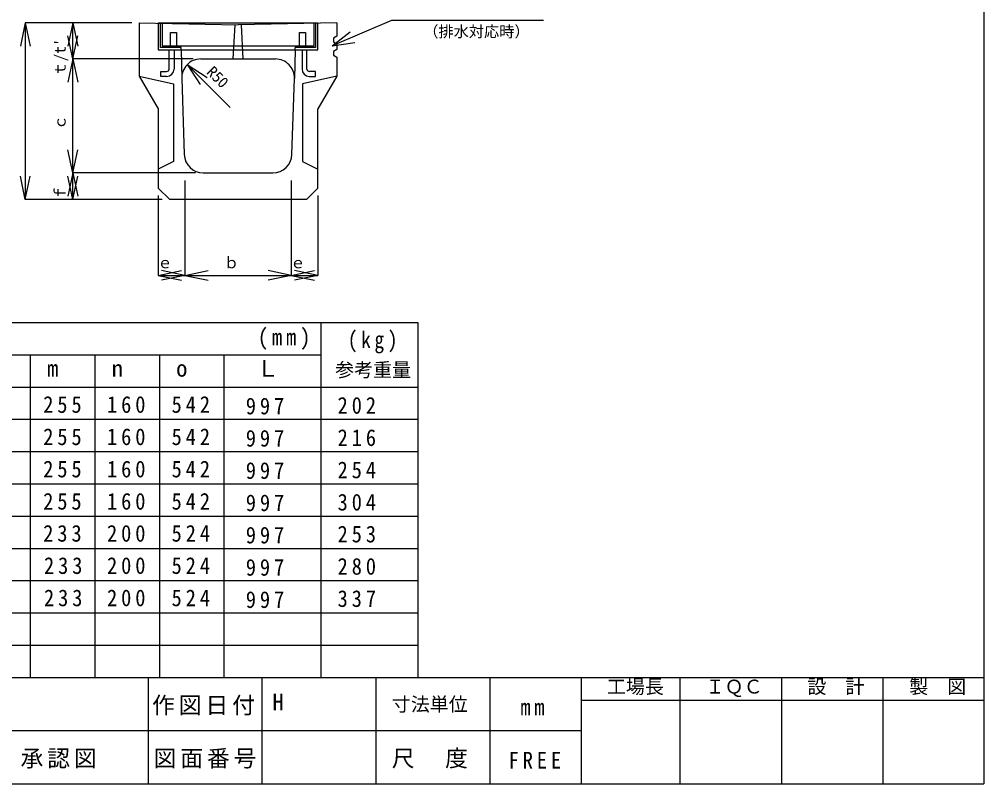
# Model space of a CAD drawing. Units: millimetres, scale not verified. Extents: x -4856 to 6304, y -3382 to 318.
# Drawn here: x -1995 to 544, y -3382 to -1368 of the extents above; entities that cross this region are included whole.
import ezdxf
from ezdxf.enums import TextEntityAlignment as Align

# ---------------------------------------------------------------- set-up
doc = ezdxf.new("R2010")
doc.units = ezdxf.units.MM
doc.header["$LTSCALE"] = 20
for name, color, linetype in [('0-1_1', 3, 'Continuous'), ('0-2_2', 4, 'Continuous'), ('F-0_240', 2, 'Continuous')]:
    doc.layers.add(name, color=color, linetype=linetype)
doc.styles.add('ＭＳ ゴシック', font='')
doc.styles.get('ＭＳ ゴシック').set_extended_font_data('MS Gothic')

msp = doc.modelspace()

# ---------------------------------------------------------------- linework, layer by layer
at = {"layer": '0-1_1'}
for p, q in [((-1679.31, -1378.09), (-1679.31, -1518.09)), ((-1679.31, -1378.09), (-1419.31, -1383.29)), ((-1431.81, -1473.09), (-1427.31, -1383.13)), ((-1159.31, -1378.09), (-1419.31, -1383.29)), ((-1411.31, -1383.13), (-1406.81, -1473.09)), ((-1159.31, -1378.09), (-1159.31, -1413.09)), ((-1159.31, -1433.09), (-1159.31, -1448.09)), ((-1159.31, -1433.09), (-1159.31, -1448.09)), ((-1569.31, -1449.09), (-1567.6, -1524.23)), ((-1269.31, -1449.09), (-1271.02, -1524.23)), ((-1159.31, -1468.09), (-1159.31, -1518.09)), ((-1517.62, -1473.09), (-1431.81, -1473.09)), ((-1431.81, -1473.09), (-1406.81, -1473.09)), ((-1406.81, -1473.09), (-1321, -1473.09)), ((-1679.31, -1518.09), (-1589.31, -1538.09)), ((-1159.31, -1518.09), (-1249.31, -1538.09)), ((-1159.31, -1518.09), (-1209.31, -1604.69)), ((-1589.31, -1538.09), (-1589.31, -1743.09)), ((-1567.59, -1524.76), (-1560.92, -1724.76)), ((-1277.7, -1724.76), (-1271.03, -1524.76)), ((-1209.31, -1813.09), (-1209.31, -1604.69)), ((-1589.31, -1743.09), (-1629.31, -1763.09)), ((-1510.95, -1773.09), (-1327.67, -1773.09)), ((-1599.31, -1843.09), (-1629.31, -1813.09)), ((-1239.31, -1843.09), (-1209.31, -1813.09)), ((-1239.31, -1843.09), (-1599.31, -1843.09))]:
    msp.add_line(p, q, dxfattribs=at)
at = {"layer": '0-1_1', "color": 4}
for p, q in [((-1629.31, -1378.09), (-1209.31, -1378.09)), ((-1623.31, -1443.09), (-1623.31, -1378.09)), ((-1215.31, -1378.09), (-1215.31, -1443.09)), ((-1209.31, -1449.09), (-1209.31, -1378.09)), ((-1597.31, -1443.09), (-1597.31, -1403.09)), ((-1597.31, -1403.09), (-1581.31, -1403.09)), ((-1581.31, -1403.09), (-1581.31, -1443.09)), ((-1257.31, -1443.09), (-1257.31, -1403.09)), ((-1257.31, -1403.09), (-1241.31, -1403.09)), ((-1241.31, -1403.09), (-1241.31, -1443.09)), ((-1569.31, -1443.09), (-1623.31, -1443.09)), ((-1569.31, -1449.09), (-1569.31, -1443.09)), ((-1215.31, -1443.09), (-1269.31, -1443.09)), ((-1269.31, -1449.09), (-1269.31, -1443.09)), ((-1600.81, -1499.59), (-1600.81, -1449.09)), ((-1587.81, -1449.09), (-1587.81, -1499.59)), ((-1569.31, -1449.09), (-1269.31, -1449.09)), ((-1269.31, -1449.09), (-1209.31, -1449.09)), ((-1250.81, -1449.09), (-1250.81, -1499.59)), ((-1237.81, -1499.59), (-1237.81, -1449.09))]:
    msp.add_line(p, q, dxfattribs=at)
at = {"layer": '0-1_1', "color": 7}
for p, q in [((-1619.31, -1378.09), (-1619.31, -1438.09)), ((-1219.31, -1438.09), (-1219.31, -1378.09)), ((-1619.31, -1438.09), (-1219.31, -1438.09))]:
    msp.add_line(p, q, dxfattribs=at)
at = {"layer": '0-1_1', "color": 4}
for points in [[(-1629.31, -1378.09), (-1629.31, -1449.09), (-1569.31, -1449.09)], [(-1607.31, -1519.09), (-1622.81, -1519.09), (-1622.81, -1506.09), (-1607.31, -1506.09)], [(-1231.31, -1519.09), (-1215.81, -1519.09), (-1215.81, -1506.09), (-1231.31, -1506.09)]]:
    msp.add_lwpolyline(points, dxfattribs=at)
at = {"layer": '0-1_1'}
for points in [[(-1159.31, -1413.09), (-1168.31, -1418.09), (-1168.31, -1428.09), (-1159.31, -1433.09)], [(-1159.31, -1448.09), (-1168.31, -1453.09), (-1168.31, -1463.09), (-1159.31, -1468.09)], [(-1679.31, -1518.09), (-1629.31, -1604.69), (-1629.31, -1813.09)], [(-1249.31, -1538.09), (-1249.31, -1743.09), (-1209.31, -1763.09)]]:
    msp.add_lwpolyline(points, dxfattribs=at)
for centre, start, end in [((-1517.62, -1523.09), 90, 181.90916), ((-1321, -1523.09), 358.09085, 90), ((-1510.95, -1723.09), 181.90916, 270), ((-1327.67, -1723.09), 270, 358.09085)]:
    msp.add_arc(centre, 50, start, end, dxfattribs=at)
at = {"layer": '0-1_1', "color": 4}
for centre, radius, start, end in [((-1607.31, -1499.59), 6.5, 270, 0), ((-1607.31, -1499.59), 19.5, 270, 0), ((-1231.31, -1499.59), 19.5, 180, 270), ((-1231.31, -1499.59), 6.5, 180, 270)]:
    msp.add_arc(centre, radius, start, end, dxfattribs=at)
at = {"layer": '0-2_2'}
for p, q in [((-1979.31, -1378.09), (-1992.3, -1439.23)), ((-1699.31, -1378.09), (-1979.31, -1378.09)), ((-1979.31, -1378.09), (-1979.31, -1843.09)), ((-1979.31, -1378.09), (-1966.32, -1439.23)), ((-1854.31, -1378.09), (-1867.3, -1439.23)), ((-1699.31, -1378.09), (-1854.31, -1378.09)), ((-1854.31, -1473.09), (-1854.31, -1378.09)), ((-1854.31, -1378.09), (-1841.32, -1439.23)), ((-1854.31, -1473.09), (-1867.3, -1411.96)), ((-1854.31, -1473.09), (-1841.32, -1411.96)), ((-1854.31, -1473.09), (-1867.3, -1534.23)), ((-1537.62, -1473.09), (-1854.31, -1473.09)), ((-1854.31, -1773.09), (-1854.31, -1473.09)), ((-1854.31, -1473.09), (-1841.32, -1534.23)), ((-1552.97, -1487.74), (-1500.55, -1521.78)), ((-1854.31, -1773.09), (-1867.3, -1711.96)), ((-1854.31, -1773.09), (-1841.32, -1711.96)), ((-1854.31, -1773.09), (-1867.3, -1834.23)), ((-1530.95, -1773.09), (-1854.31, -1773.09)), ((-1854.31, -1843.09), (-1854.31, -1773.09)), ((-1854.31, -1773.09), (-1841.32, -1834.23)), ((-1979.31, -1843.09), (-1992.3, -1781.96)), ((-1979.31, -1843.09), (-1966.32, -1781.96)), ((-1854.31, -1843.09), (-1867.3, -1781.96)), ((-1854.31, -1843.09), (-1841.32, -1781.96)), ((-1559.31, -1793.09), (-1559.31, -2043.09)), ((-1279.31, -1793.09), (-1279.31, -2043.09)), ((-1619.31, -1843.09), (-1979.31, -1843.09)), ((-1619.31, -1843.09), (-1854.31, -1843.09)), ((-1629.31, -1833.09), (-1629.31, -2043.09)), ((-1209.31, -1833.09), (-1209.31, -2043.09)), ((-1629.31, -2043.09), (-1568.18, -2030.1)), ((-1559.31, -2043.09), (-1620.44, -2030.1)), ((-1559.31, -2043.09), (-1498.18, -2030.1)), ((-1279.31, -2043.09), (-1340.44, -2030.1)), ((-1279.31, -2043.09), (-1218.17, -2030.1)), ((-1209.31, -2043.09), (-1270.44, -2030.1)), ((-1629.31, -2043.09), (-1559.31, -2043.09)), ((-1629.31, -2043.09), (-1568.18, -2056.09)), ((-1559.31, -2043.09), (-1620.44, -2056.09)), ((-1559.31, -2043.09), (-1279.31, -2043.09)), ((-1559.31, -2043.09), (-1498.18, -2056.09)), ((-1279.31, -2043.09), (-1340.44, -2056.09)), ((-1279.31, -2043.09), (-1209.31, -2043.09)), ((-1279.31, -2043.09), (-1218.17, -2056.09)), ((-1209.31, -2043.09), (-1270.44, -2056.09))]:
    msp.add_line(p, q, dxfattribs=at)
at = {"layer": '0-2_2', "color": 7}
for p, q in [((-615.14, -1371.88), (-665.14, -1371.88)), ((-1171.31, -1438.09), (-1111.89, -1429.73)), ((-4856.31, -2167.15), (-946.31, -2167.15)), ((-1201.31, -2167.15), (-1201.31, -3102.15)), ((-946.31, -2167.15), (-946.31, -3102.15)), ((-4346.31, -2252.15), (-1201.31, -2252.15)), ((-1966.31, -2252.15), (-1966.31, -3102.15)), ((-1796.31, -2252.15), (-1796.31, -3102.15)), ((-1626.31, -2252.15), (-1626.31, -3102.15)), ((-1456.31, -2252.15), (-1456.31, -3102.15)), ((-1456.31, -2252.15), (-1456.31, -3102.15)), ((-4856.31, -2337.15), (-946.31, -2337.15)), ((-4856.31, -2422.15), (-946.31, -2422.15)), ((-4856.31, -2507.15), (-946.31, -2507.15)), ((-4856.31, -2592.15), (-946.31, -2592.15)), ((-4856.31, -2677.15), (-946.31, -2677.15)), ((-4856.31, -2762.15), (-946.31, -2762.15)), ((-4856.31, -2847.15), (-946.31, -2847.15)), ((-4856.31, -2932.15), (-946.31, -2932.15)), ((-4856.31, -3017.15), (-946.31, -3017.15))]:
    msp.add_line(p, q, dxfattribs=at)
msp.add_lwpolyline([(-665.14, -1371.88), (-1015.39, -1371.88), (-1171.31, -1438.09), (-1124.03, -1401.14)], dxfattribs=at)
at = {"layer": '0-2_2'}
msp.add_lwpolyline([(-1439.83, -1600.87), (-1552.97, -1487.74), (-1518.93, -1540.15)], dxfattribs=at)
at = {"layer": 'F-0_240'}
for p, q in [((543.69, 317.85), (543.69, -3382.15)), ((-4856.31, -3102.15), (543.69, -3102.15)), ((-1656.31, -3102.15), (-1656.31, -3382.15)), ((-1356.31, -3102.15), (-1356.31, -3382.15)), ((-1056.31, -3102.15), (-1056.31, -3382.15)), ((-756.31, -3102.15), (-756.31, -3382.15)), ((-516.31, -3102.15), (-516.31, -3382.15)), ((-256.31, -3102.15), (-256.31, -3382.15)), ((11.69, -3102.15), (11.69, -3382.15)), ((277.69, -3102.15), (277.69, -3382.15)), ((-516.31, -3162.15), (543.69, -3162.15)), ((-3856.31, -3242.15), (-516.31, -3242.15)), ((-4856.31, -3382.15), (543.69, -3382.15))]:
    msp.add_line(p, q, dxfattribs=at)

# ---------------------------------------------------------------- texts
at = {"layer": '0-2_2', "style": 'ＭＳ ゴシック'}
for s, height, p in [('（排水対応時）', 29.33, (-931.77, -1424.32)), ('ｅ', 29.33, (-1631.81, -2033.09)), ('ｂ', 29.33, (-1456.81, -2033.09)), ('ｅ', 29.33, (-1281.81, -2033.09)), ('参考重量', 36.66, (-1163.76, -2321.25))]:
    msp.add_text(s, height=height, dxfattribs=at).set_placement(p, align=Align.BOTTOM_LEFT)
for s, rotation, p in [("ｔ/t'", 90, (-1864.31, -1519.34)), ('R50', 315, (-1510.54, -1516.02)), ('ｃ', 90, (-1864.31, -1660.59)), ('ｆ', 90, (-1864.31, -1845.59))]:
    msp.add_text(s, height=29.33, rotation=rotation, dxfattribs=at).set_placement(p, align=Align.BOTTOM_LEFT)
at = {"layer": '0-2_2', "color": 7, "style": 'ＭＳ ゴシック'}
for s, p in [('m', (-1922.31, -2323.15)), ('n', (-1752.31, -2323.15)), ('o', (-1582.31, -2323.15)), ('Ｌ', (-1370.94, -2323.15))]:
    msp.add_text(s, height=43.99, dxfattribs=at).set_placement(p, align=Align.BOTTOM_LEFT)
at = {"layer": '0-2_2', "color": 7, "char_height": 43.99, "attachment_point": 7, "style": 'ＭＳ ゴシック'}
for s, insert in [('\\T1.38;\\W0.9;(mm)', (-1367.31, -2239.15)), ('\\T1.38;\\W0.85;(kg)', (-1130.44, -2248.76)), ('\\T1.38;\\W0.9;255', (-1932.31, -2405.84)), ('\\T1.38;\\W0.9;160', (-1764.31, -2405.84)), ('\\T1.38;\\W0.9;542', (-1594.31, -2405.84)), ('\\T1.38;\\W0.9;997', (-1398.94, -2409.85)), ('\\T1.38;\\W0.9;202', (-1157.31, -2408.15)), ('\\T1.38;\\W0.9;255', (-1932.31, -2490.84)), ('\\T1.38;\\W0.9;160', (-1764.31, -2490.84)), ('\\T1.38;\\W0.9;542', (-1594.31, -2490.84)), ('\\T1.38;\\W0.9;997', (-1398.94, -2494.85)), ('\\T1.38;\\W0.9;216', (-1157.31, -2493.15)), ('\\T1.38;\\W0.9;255', (-1932.31, -2575.84)), ('\\T1.38;\\W0.9;160', (-1764.31, -2575.84)), ('\\T1.38;\\W0.9;542', (-1594.31, -2575.84)), ('\\T1.38;\\W0.9;997', (-1398.94, -2579.85)), ('\\T1.38;\\W0.9;254', (-1157.31, -2578.15)), ('\\T1.38;\\W0.9;255', (-1932.31, -2660.84)), ('\\T1.38;\\W0.9;160', (-1764.31, -2660.84)), ('\\T1.38;\\W0.9;542', (-1594.31, -2660.84)), ('\\T1.38;\\W0.9;997', (-1398.94, -2664.85)), ('\\T1.38;\\W0.9;304', (-1157.31, -2663.15)), ('\\T1.38;\\W0.9;233', (-1932.31, -2745.22)), ('\\T1.38;\\W0.9;200', (-1764.31, -2745.22)), ('\\T1.38;\\W0.9;524', (-1594.31, -2745.22)), ('\\T1.38;\\W0.9;997', (-1398.94, -2749.85)), ('\\T1.38;\\W0.9;253', (-1157.31, -2747.15)), ('\\T1.38;\\W0.9;233', (-1930.31, -2830.22)), ('\\T1.38;\\W0.9;200', (-1764.31, -2830.22)), ('\\T1.38;\\W0.9;524', (-1594.31, -2830.22)), ('\\T1.38;\\W0.9;997', (-1398.94, -2834.85)), ('\\T1.38;\\W0.9;280', (-1157.31, -2832.15)), ('\\T1.38;\\W0.9;233', (-1930.31, -2915.22)), ('\\T1.38;\\W0.9;200', (-1764.31, -2915.22)), ('\\T1.38;\\W0.9;524', (-1594.31, -2915.22)), ('\\T1.38;\\W0.9;997', (-1398.94, -2919.85)), ('\\T1.38;\\W0.9;337', (-1157.31, -2917.15))]:
    msp.add_mtext(s, dxfattribs=dict(at, insert=insert))
at = {"layer": 'F-0_240', "color": 4, "style": 'ＭＳ ゴシック'}
for s, p in [('工場長', (-448.42, -3155.66)), ('ＩＱＣ', (-188.42, -3155.66)), ('設\u3000計', (79.58, -3155.66)), ('製\u3000図', (347.58, -3155.66)), ('寸法単位', (-1014.56, -3202.15))]:
    msp.add_text(s, height=36.66, dxfattribs=at).set_placement(p, align=Align.BOTTOM_LEFT)
at = {"layer": 'F-0_240', "color": 7, "style": 'ＭＳ ゴシック'}
msp.add_text('H', height=43.99, dxfattribs=at).set_placement((-1328.72, -3202.15), align=Align.BOTTOM_LEFT)
at = {"layer": 'F-0_240', "color": 7, "char_height": 43.99, "attachment_point": 7, "style": 'ＭＳ ゴシック'}
for s, insert in [('\\T1.17;作図日付', (-1645.6, -3202.15)), ('\\T1.36;\\W0.9;mm', (-676, -3202.15)), ('\\T1.17;承認図', (-1991.93, -3342.15)), ('\\T1.17;図面番号', (-1641.55, -3342.15)), ('\\T1.17;尺\u3000度', (-1014.56, -3342.15)), ('\\T1.38;\\W0.9;FREE', (-707.11, -3342.15))]:
    msp.add_mtext(s, dxfattribs=dict(at, insert=insert))

doc.saveas('drawing.dxf')
